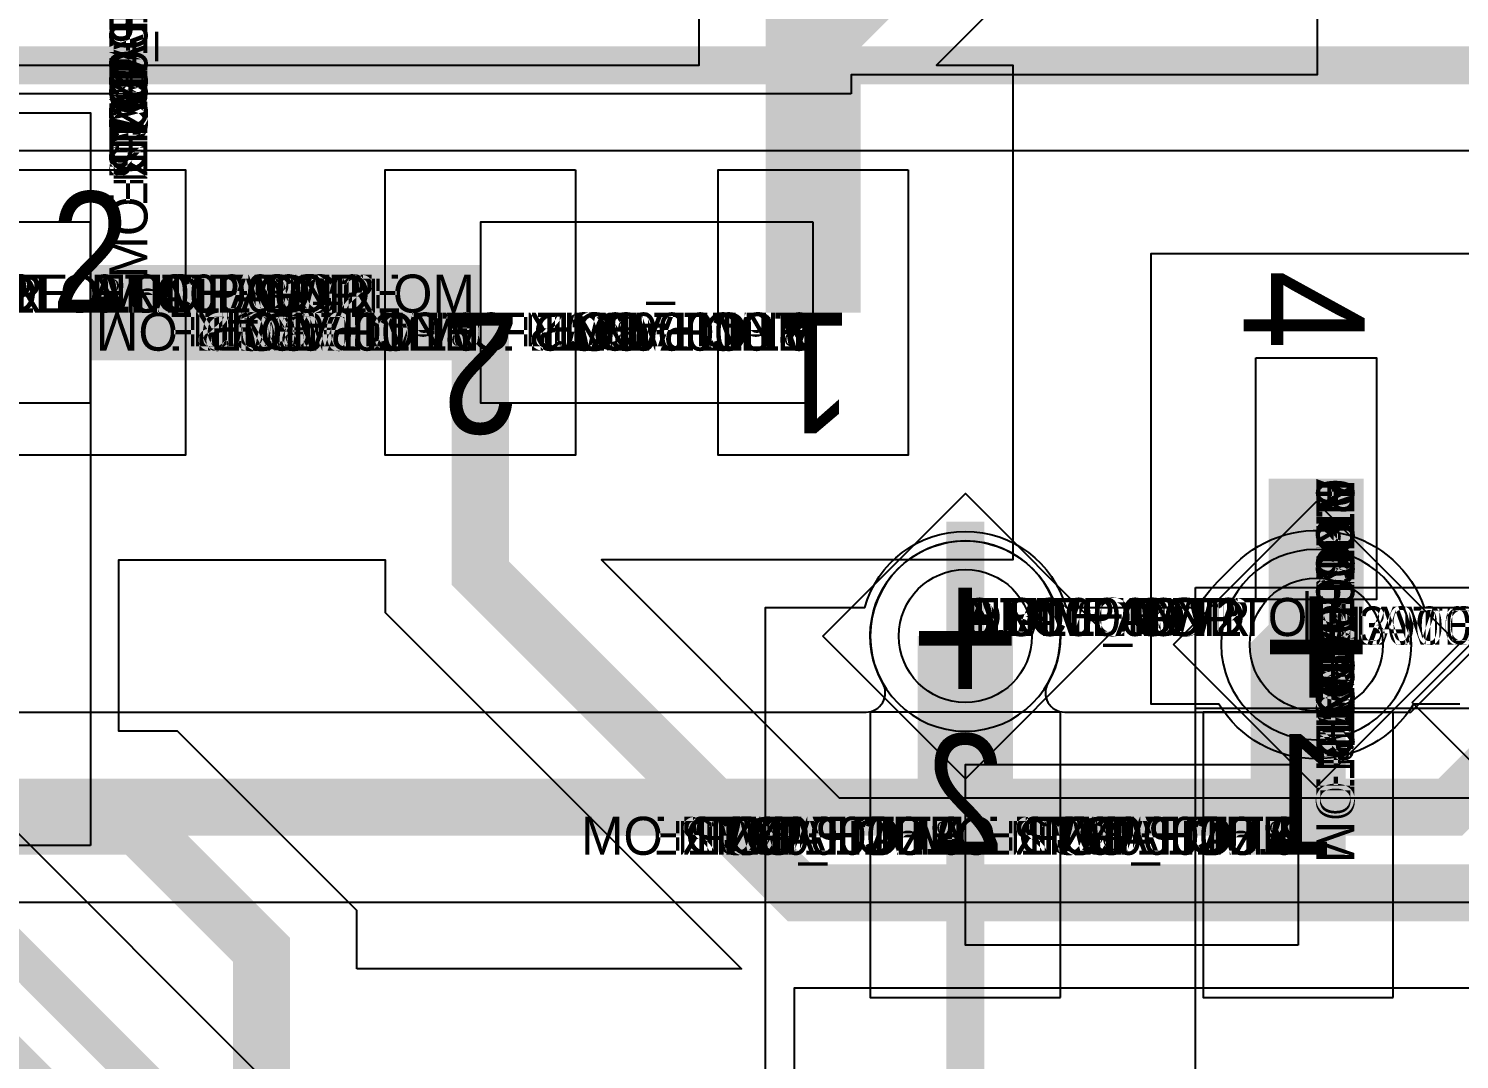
# Model space of a CAD drawing. Extents: x 0 to 323, y 0 to 320.
# Drawn here: x 138.89 to 146.41, y 231.93 to 237.35 of the extents above; entities that cross this region are included whole.
import ezdxf
from ezdxf.enums import TextEntityAlignment as Align

# ---------------------------------------------------------------- set-up
doc = ezdxf.new("R2010")
doc.units = 0
doc.header["$MEASUREMENT"] = 0
doc.layers.get('0').update_dxf_attribs({"linetype": 'CONTINUOUS'})
for name, color, linetype in [('CDN_FIGURES', 7, 'CONTINUOUS'), ('ETCH_BOTTOM', 7, 'CONTINUOUS'), ('ETCH_GND', 3, 'CONTINUOUS'), ('ETCH_INT1', 4, 'CONTINUOUS'), ('ETCH_INT2', 5, 'CONTINUOUS'), ('ETCH_PWR', 6, 'CONTINUOUS'), ('ETCH_TOP', 2, 'CONTINUOUS'), ('MANUFACTURING_NCLEGEND-1-6', 8, 'CONTINUOUS'), ('PACKAGE_GEOMETRY_ASSEMBLY_TOP', 11, 'CONTINUOUS'), ('PACKAGE_GEOMETRY_PIN_NUMBER', 9, 'CONTINUOUS')]:
    doc.layers.add(name, color=color, linetype=linetype)

# ---------------------------------------------------------------- blocks, each defined once
blk = doc.blocks.new('FIGURE_DIAMOND')
at = {"layer": 'CDN_FIGURES'}
blk.add_lwpolyline([(-0.5, 0), (0, 0.5), (0.5, 0), (0, -0.5)], close=True, dxfattribs=at)
blk = doc.blocks.new('PAD_INFO')
for tag in ['SHAPE_TYPE', 'PAD_HEIGHT', 'PAD_LAYER', 'PAD_TYPE', 'PAD_WIDTH']:
    blk.add_attdef(tag, (0, 0), '', height=0.2)
at = {"flags": 2}
blk.add_attdef('CDN_TYPE', (0, 0), '', height=0.2, dxfattribs=at)
blk = doc.blocks.new('DRILL_INFO')
at = {"flags": 2}
blk.add_attdef('CDN_TYPE', (0, 0), '', height=0.2, dxfattribs=at)
for tag in ['FSHAPE', 'FCHAR', 'DRILL_HEIGHT', 'DIAMETER', 'PLATED', 'DRILL_WIDTH']:
    blk.add_attdef(tag, (0, 0), '', height=0.2)
blk = doc.blocks.new('VIA0700X0300')
at = {"layer": 'ETCH_BOTTOM'}
blk.add_circle((0, 0), 0.35, dxfattribs=at)
at = {"layer": 'ETCH_GND'}
blk.add_circle((0, 0), 0.35, dxfattribs=at)
at = {"layer": 'ETCH_INT1'}
blk.add_circle((0, 0), 0.35, dxfattribs=at)
at = {"layer": 'ETCH_INT2'}
blk.add_circle((0, 0), 0.35, dxfattribs=at)
at = {"layer": 'ETCH_PWR'}
blk.add_circle((0, 0), 0.35, dxfattribs=at)
at = {"layer": 'ETCH_TOP'}
blk.add_circle((0, 0), 0.35, dxfattribs=at)
ref = blk.add_blockref('PAD_INFO', (0, 0))
ref.add_attrib('PAD_LAYER', 'ETCH_TOP', (0, 0), dxfattribs={"height": 0.2})
ref.add_attrib('SHAPE_TYPE', 'NULL', (0, 0), dxfattribs={"height": 0.2})
ref.add_attrib('PAD_TYPE', 'ANTIPAD', (0, 0), dxfattribs={"height": 0.2})
ref.add_attrib('PAD_WIDTH', '0.000000', (0, 0), dxfattribs={"height": 0.2})
ref.add_attrib('PAD_HEIGHT', '0.000000', (0, 0), dxfattribs={"height": 0.2})
ref = blk.add_blockref('PAD_INFO', (0, 0))
ref.add_attrib('PAD_LAYER', 'ETCH_GND', (0, 0), dxfattribs={"height": 0.2})
ref.add_attrib('SHAPE_TYPE', 'NULL', (0, 0), dxfattribs={"height": 0.2})
ref.add_attrib('PAD_TYPE', 'ANTIPAD', (0, 0), dxfattribs={"height": 0.2})
ref.add_attrib('PAD_WIDTH', '0.000000', (0, 0), dxfattribs={"height": 0.2})
ref.add_attrib('PAD_HEIGHT', '0.000000', (0, 0), dxfattribs={"height": 0.2})
ref = blk.add_blockref('PAD_INFO', (0, 0))
ref.add_attrib('PAD_LAYER', 'ETCH_INT1', (0, 0), dxfattribs={"height": 0.2})
ref.add_attrib('SHAPE_TYPE', 'NULL', (0, 0), dxfattribs={"height": 0.2})
ref.add_attrib('PAD_TYPE', 'ANTIPAD', (0, 0), dxfattribs={"height": 0.2})
ref.add_attrib('PAD_WIDTH', '0.000000', (0, 0), dxfattribs={"height": 0.2})
ref.add_attrib('PAD_HEIGHT', '0.000000', (0, 0), dxfattribs={"height": 0.2})
ref = blk.add_blockref('PAD_INFO', (0, 0))
ref.add_attrib('PAD_LAYER', 'ETCH_INT2', (0, 0), dxfattribs={"height": 0.2})
ref.add_attrib('SHAPE_TYPE', 'NULL', (0, 0), dxfattribs={"height": 0.2})
ref.add_attrib('PAD_TYPE', 'ANTIPAD', (0, 0), dxfattribs={"height": 0.2})
ref.add_attrib('PAD_WIDTH', '0.000000', (0, 0), dxfattribs={"height": 0.2})
ref.add_attrib('PAD_HEIGHT', '0.000000', (0, 0), dxfattribs={"height": 0.2})
ref = blk.add_blockref('PAD_INFO', (0, 0))
ref.add_attrib('PAD_LAYER', 'ETCH_PWR', (0, 0), dxfattribs={"height": 0.2})
ref.add_attrib('SHAPE_TYPE', 'NULL', (0, 0), dxfattribs={"height": 0.2})
ref.add_attrib('PAD_TYPE', 'ANTIPAD', (0, 0), dxfattribs={"height": 0.2})
ref.add_attrib('PAD_WIDTH', '0.000000', (0, 0), dxfattribs={"height": 0.2})
ref.add_attrib('PAD_HEIGHT', '0.000000', (0, 0), dxfattribs={"height": 0.2})
ref = blk.add_blockref('PAD_INFO', (0, 0))
ref.add_attrib('PAD_LAYER', 'ETCH_BOTTOM', (0, 0), dxfattribs={"height": 0.2})
ref.add_attrib('SHAPE_TYPE', 'NULL', (0, 0), dxfattribs={"height": 0.2})
ref.add_attrib('PAD_TYPE', 'ANTIPAD', (0, 0), dxfattribs={"height": 0.2})
ref.add_attrib('PAD_WIDTH', '0.000000', (0, 0), dxfattribs={"height": 0.2})
ref.add_attrib('PAD_HEIGHT', '0.000000', (0, 0), dxfattribs={"height": 0.2})
ref = blk.add_blockref('PAD_INFO', (0, 0))
ref.add_attrib('PAD_LAYER', 'ETCH_TOP', (0, 0), dxfattribs={"height": 0.2})
ref.add_attrib('SHAPE_TYPE', 'NULL', (0, 0), dxfattribs={"height": 0.2})
ref.add_attrib('PAD_TYPE', 'THERMAL', (0, 0), dxfattribs={"height": 0.2})
ref.add_attrib('PAD_WIDTH', '0.000000', (0, 0), dxfattribs={"height": 0.2})
ref.add_attrib('PAD_HEIGHT', '0.000000', (0, 0), dxfattribs={"height": 0.2})
ref = blk.add_blockref('PAD_INFO', (0, 0))
ref.add_attrib('PAD_LAYER', 'ETCH_GND', (0, 0), dxfattribs={"height": 0.2})
ref.add_attrib('SHAPE_TYPE', 'NULL', (0, 0), dxfattribs={"height": 0.2})
ref.add_attrib('PAD_TYPE', 'THERMAL', (0, 0), dxfattribs={"height": 0.2})
ref.add_attrib('PAD_WIDTH', '0.000000', (0, 0), dxfattribs={"height": 0.2})
ref.add_attrib('PAD_HEIGHT', '0.000000', (0, 0), dxfattribs={"height": 0.2})
ref = blk.add_blockref('PAD_INFO', (0, 0))
ref.add_attrib('PAD_LAYER', 'ETCH_INT1', (0, 0), dxfattribs={"height": 0.2})
ref.add_attrib('SHAPE_TYPE', 'NULL', (0, 0), dxfattribs={"height": 0.2})
ref.add_attrib('PAD_TYPE', 'THERMAL', (0, 0), dxfattribs={"height": 0.2})
ref.add_attrib('PAD_WIDTH', '0.000000', (0, 0), dxfattribs={"height": 0.2})
ref.add_attrib('PAD_HEIGHT', '0.000000', (0, 0), dxfattribs={"height": 0.2})
ref = blk.add_blockref('PAD_INFO', (0, 0))
ref.add_attrib('PAD_LAYER', 'ETCH_INT2', (0, 0), dxfattribs={"height": 0.2})
ref.add_attrib('SHAPE_TYPE', 'NULL', (0, 0), dxfattribs={"height": 0.2})
ref.add_attrib('PAD_TYPE', 'THERMAL', (0, 0), dxfattribs={"height": 0.2})
ref.add_attrib('PAD_WIDTH', '0.000000', (0, 0), dxfattribs={"height": 0.2})
ref.add_attrib('PAD_HEIGHT', '0.000000', (0, 0), dxfattribs={"height": 0.2})
ref = blk.add_blockref('PAD_INFO', (0, 0))
ref.add_attrib('PAD_LAYER', 'ETCH_PWR', (0, 0), dxfattribs={"height": 0.2})
ref.add_attrib('SHAPE_TYPE', 'NULL', (0, 0), dxfattribs={"height": 0.2})
ref.add_attrib('PAD_TYPE', 'THERMAL', (0, 0), dxfattribs={"height": 0.2})
ref.add_attrib('PAD_WIDTH', '0.000000', (0, 0), dxfattribs={"height": 0.2})
ref.add_attrib('PAD_HEIGHT', '0.000000', (0, 0), dxfattribs={"height": 0.2})
ref = blk.add_blockref('PAD_INFO', (0, 0))
ref.add_attrib('PAD_LAYER', 'ETCH_BOTTOM', (0, 0), dxfattribs={"height": 0.2})
ref.add_attrib('SHAPE_TYPE', 'NULL', (0, 0), dxfattribs={"height": 0.2})
ref.add_attrib('PAD_TYPE', 'THERMAL', (0, 0), dxfattribs={"height": 0.2})
ref.add_attrib('PAD_WIDTH', '0.000000', (0, 0), dxfattribs={"height": 0.2})
ref.add_attrib('PAD_HEIGHT', '0.000000', (0, 0), dxfattribs={"height": 0.2})
ref = blk.add_blockref('PAD_INFO', (0, 0))
ref.add_attrib('PAD_LAYER', 'ETCH_TOP', (0, 0), dxfattribs={"height": 0.2})
ref.add_attrib('SHAPE_TYPE', 'CIRCLE', (0, 0), dxfattribs={"height": 0.2})
ref.add_attrib('PAD_TYPE', 'REGULAR', (0, 0), dxfattribs={"height": 0.2})
ref.add_attrib('PAD_WIDTH', '0.700000', (0, 0), dxfattribs={"height": 0.2})
ref.add_attrib('PAD_HEIGHT', '0.700000', (0, 0), dxfattribs={"height": 0.2})
ref = blk.add_blockref('PAD_INFO', (0, 0))
ref.add_attrib('PAD_LAYER', 'ETCH_GND', (0, 0), dxfattribs={"height": 0.2})
ref.add_attrib('SHAPE_TYPE', 'CIRCLE', (0, 0), dxfattribs={"height": 0.2})
ref.add_attrib('PAD_TYPE', 'REGULAR', (0, 0), dxfattribs={"height": 0.2})
ref.add_attrib('PAD_WIDTH', '0.700000', (0, 0), dxfattribs={"height": 0.2})
ref.add_attrib('PAD_HEIGHT', '0.700000', (0, 0), dxfattribs={"height": 0.2})
ref = blk.add_blockref('PAD_INFO', (0, 0))
ref.add_attrib('PAD_LAYER', 'ETCH_INT1', (0, 0), dxfattribs={"height": 0.2})
ref.add_attrib('SHAPE_TYPE', 'CIRCLE', (0, 0), dxfattribs={"height": 0.2})
ref.add_attrib('PAD_TYPE', 'REGULAR', (0, 0), dxfattribs={"height": 0.2})
ref.add_attrib('PAD_WIDTH', '0.700000', (0, 0), dxfattribs={"height": 0.2})
ref.add_attrib('PAD_HEIGHT', '0.700000', (0, 0), dxfattribs={"height": 0.2})
ref = blk.add_blockref('PAD_INFO', (0, 0))
ref.add_attrib('PAD_LAYER', 'ETCH_INT2', (0, 0), dxfattribs={"height": 0.2})
ref.add_attrib('SHAPE_TYPE', 'CIRCLE', (0, 0), dxfattribs={"height": 0.2})
ref.add_attrib('PAD_TYPE', 'REGULAR', (0, 0), dxfattribs={"height": 0.2})
ref.add_attrib('PAD_WIDTH', '0.700000', (0, 0), dxfattribs={"height": 0.2})
ref.add_attrib('PAD_HEIGHT', '0.700000', (0, 0), dxfattribs={"height": 0.2})
ref = blk.add_blockref('PAD_INFO', (0, 0))
ref.add_attrib('PAD_LAYER', 'ETCH_PWR', (0, 0), dxfattribs={"height": 0.2})
ref.add_attrib('SHAPE_TYPE', 'CIRCLE', (0, 0), dxfattribs={"height": 0.2})
ref.add_attrib('PAD_TYPE', 'REGULAR', (0, 0), dxfattribs={"height": 0.2})
ref.add_attrib('PAD_WIDTH', '0.700000', (0, 0), dxfattribs={"height": 0.2})
ref.add_attrib('PAD_HEIGHT', '0.700000', (0, 0), dxfattribs={"height": 0.2})
ref = blk.add_blockref('PAD_INFO', (0, 0))
ref.add_attrib('PAD_LAYER', 'ETCH_BOTTOM', (0, 0), dxfattribs={"height": 0.2})
ref.add_attrib('SHAPE_TYPE', 'CIRCLE', (0, 0), dxfattribs={"height": 0.2})
ref.add_attrib('PAD_TYPE', 'REGULAR', (0, 0), dxfattribs={"height": 0.2})
ref.add_attrib('PAD_WIDTH', '0.700000', (0, 0), dxfattribs={"height": 0.2})
ref.add_attrib('PAD_HEIGHT', '0.700000', (0, 0), dxfattribs={"height": 0.2})
ref = blk.add_blockref('DRILL_INFO', (0, 0))
ref.add_attrib('DIAMETER', '0.300000', (0, 0), dxfattribs={"height": 0.2})
ref.add_attrib('PLATED', 'PLATED', (0, 0), dxfattribs={"height": 0.2})
ref.add_attrib('FSHAPE', 'DIAMOND', (0, 0), dxfattribs={"height": 0.2})
ref.add_attrib('FCHAR', '+', (0, 0), dxfattribs={"height": 0.2})
ref.add_attrib('DRILL_WIDTH', '1.500000', (0, 0), dxfattribs={"height": 0.2})
ref.add_attrib('DRILL_HEIGHT', '1.500000', (0, 0), dxfattribs={"height": 0.2})
for tag in ['CDN_TYPE', 'PIN']:
    blk.add_attdef(tag, (0, 0), '', height=0.2)
at = {"flags": 2}
for tag in ['PSTKNAME', 'BBV']:
    blk.add_attdef(tag, (0, 0), '', height=0.2, dxfattribs=at)
blk = doc.blocks.new('SMD50_25')
at = {"layer": 'ETCH_TOP'}
blk.add_lwpolyline([(-0.635, -0.3175), (-0.635, 0.3175), (0.635, 0.3175), (0.635, -0.3175)], close=True, dxfattribs=at)
ref = blk.add_blockref('PAD_INFO', (0, 0))
ref.add_attrib('PAD_LAYER', 'ETCH_TOP', (0, 0), dxfattribs={"height": 0.2})
ref.add_attrib('SHAPE_TYPE', 'NULL', (0, 0), dxfattribs={"height": 0.2})
ref.add_attrib('PAD_TYPE', 'ANTIPAD', (0, 0), dxfattribs={"height": 0.2})
ref.add_attrib('PAD_WIDTH', '0.000000', (0, 0), dxfattribs={"height": 0.2})
ref.add_attrib('PAD_HEIGHT', '0.000000', (0, 0), dxfattribs={"height": 0.2})
ref = blk.add_blockref('PAD_INFO', (0, 0))
ref.add_attrib('PAD_LAYER', 'ETCH_GND', (0, 0), dxfattribs={"height": 0.2})
ref.add_attrib('SHAPE_TYPE', 'NULL', (0, 0), dxfattribs={"height": 0.2})
ref.add_attrib('PAD_TYPE', 'ANTIPAD', (0, 0), dxfattribs={"height": 0.2})
ref.add_attrib('PAD_WIDTH', '0.000000', (0, 0), dxfattribs={"height": 0.2})
ref.add_attrib('PAD_HEIGHT', '0.000000', (0, 0), dxfattribs={"height": 0.2})
ref = blk.add_blockref('PAD_INFO', (0, 0))
ref.add_attrib('PAD_LAYER', 'ETCH_INT1', (0, 0), dxfattribs={"height": 0.2})
ref.add_attrib('SHAPE_TYPE', 'NULL', (0, 0), dxfattribs={"height": 0.2})
ref.add_attrib('PAD_TYPE', 'ANTIPAD', (0, 0), dxfattribs={"height": 0.2})
ref.add_attrib('PAD_WIDTH', '0.000000', (0, 0), dxfattribs={"height": 0.2})
ref.add_attrib('PAD_HEIGHT', '0.000000', (0, 0), dxfattribs={"height": 0.2})
ref = blk.add_blockref('PAD_INFO', (0, 0))
ref.add_attrib('PAD_LAYER', 'ETCH_INT2', (0, 0), dxfattribs={"height": 0.2})
ref.add_attrib('SHAPE_TYPE', 'NULL', (0, 0), dxfattribs={"height": 0.2})
ref.add_attrib('PAD_TYPE', 'ANTIPAD', (0, 0), dxfattribs={"height": 0.2})
ref.add_attrib('PAD_WIDTH', '0.000000', (0, 0), dxfattribs={"height": 0.2})
ref.add_attrib('PAD_HEIGHT', '0.000000', (0, 0), dxfattribs={"height": 0.2})
ref = blk.add_blockref('PAD_INFO', (0, 0))
ref.add_attrib('PAD_LAYER', 'ETCH_PWR', (0, 0), dxfattribs={"height": 0.2})
ref.add_attrib('SHAPE_TYPE', 'NULL', (0, 0), dxfattribs={"height": 0.2})
ref.add_attrib('PAD_TYPE', 'ANTIPAD', (0, 0), dxfattribs={"height": 0.2})
ref.add_attrib('PAD_WIDTH', '0.000000', (0, 0), dxfattribs={"height": 0.2})
ref.add_attrib('PAD_HEIGHT', '0.000000', (0, 0), dxfattribs={"height": 0.2})
ref = blk.add_blockref('PAD_INFO', (0, 0))
ref.add_attrib('PAD_LAYER', 'ETCH_BOTTOM', (0, 0), dxfattribs={"height": 0.2})
ref.add_attrib('SHAPE_TYPE', 'NULL', (0, 0), dxfattribs={"height": 0.2})
ref.add_attrib('PAD_TYPE', 'ANTIPAD', (0, 0), dxfattribs={"height": 0.2})
ref.add_attrib('PAD_WIDTH', '0.000000', (0, 0), dxfattribs={"height": 0.2})
ref.add_attrib('PAD_HEIGHT', '0.000000', (0, 0), dxfattribs={"height": 0.2})
ref = blk.add_blockref('PAD_INFO', (0, 0))
ref.add_attrib('PAD_LAYER', 'ETCH_TOP', (0, 0), dxfattribs={"height": 0.2})
ref.add_attrib('SHAPE_TYPE', 'NULL', (0, 0), dxfattribs={"height": 0.2})
ref.add_attrib('PAD_TYPE', 'THERMAL', (0, 0), dxfattribs={"height": 0.2})
ref.add_attrib('PAD_WIDTH', '0.000000', (0, 0), dxfattribs={"height": 0.2})
ref.add_attrib('PAD_HEIGHT', '0.000000', (0, 0), dxfattribs={"height": 0.2})
ref = blk.add_blockref('PAD_INFO', (0, 0))
ref.add_attrib('PAD_LAYER', 'ETCH_GND', (0, 0), dxfattribs={"height": 0.2})
ref.add_attrib('SHAPE_TYPE', 'NULL', (0, 0), dxfattribs={"height": 0.2})
ref.add_attrib('PAD_TYPE', 'THERMAL', (0, 0), dxfattribs={"height": 0.2})
ref.add_attrib('PAD_WIDTH', '0.000000', (0, 0), dxfattribs={"height": 0.2})
ref.add_attrib('PAD_HEIGHT', '0.000000', (0, 0), dxfattribs={"height": 0.2})
ref = blk.add_blockref('PAD_INFO', (0, 0))
ref.add_attrib('PAD_LAYER', 'ETCH_INT1', (0, 0), dxfattribs={"height": 0.2})
ref.add_attrib('SHAPE_TYPE', 'NULL', (0, 0), dxfattribs={"height": 0.2})
ref.add_attrib('PAD_TYPE', 'THERMAL', (0, 0), dxfattribs={"height": 0.2})
ref.add_attrib('PAD_WIDTH', '0.000000', (0, 0), dxfattribs={"height": 0.2})
ref.add_attrib('PAD_HEIGHT', '0.000000', (0, 0), dxfattribs={"height": 0.2})
ref = blk.add_blockref('PAD_INFO', (0, 0))
ref.add_attrib('PAD_LAYER', 'ETCH_INT2', (0, 0), dxfattribs={"height": 0.2})
ref.add_attrib('SHAPE_TYPE', 'NULL', (0, 0), dxfattribs={"height": 0.2})
ref.add_attrib('PAD_TYPE', 'THERMAL', (0, 0), dxfattribs={"height": 0.2})
ref.add_attrib('PAD_WIDTH', '0.000000', (0, 0), dxfattribs={"height": 0.2})
ref.add_attrib('PAD_HEIGHT', '0.000000', (0, 0), dxfattribs={"height": 0.2})
ref = blk.add_blockref('PAD_INFO', (0, 0))
ref.add_attrib('PAD_LAYER', 'ETCH_PWR', (0, 0), dxfattribs={"height": 0.2})
ref.add_attrib('SHAPE_TYPE', 'NULL', (0, 0), dxfattribs={"height": 0.2})
ref.add_attrib('PAD_TYPE', 'THERMAL', (0, 0), dxfattribs={"height": 0.2})
ref.add_attrib('PAD_WIDTH', '0.000000', (0, 0), dxfattribs={"height": 0.2})
ref.add_attrib('PAD_HEIGHT', '0.000000', (0, 0), dxfattribs={"height": 0.2})
ref = blk.add_blockref('PAD_INFO', (0, 0))
ref.add_attrib('PAD_LAYER', 'ETCH_BOTTOM', (0, 0), dxfattribs={"height": 0.2})
ref.add_attrib('SHAPE_TYPE', 'NULL', (0, 0), dxfattribs={"height": 0.2})
ref.add_attrib('PAD_TYPE', 'THERMAL', (0, 0), dxfattribs={"height": 0.2})
ref.add_attrib('PAD_WIDTH', '0.000000', (0, 0), dxfattribs={"height": 0.2})
ref.add_attrib('PAD_HEIGHT', '0.000000', (0, 0), dxfattribs={"height": 0.2})
ref = blk.add_blockref('PAD_INFO', (0, 0))
ref.add_attrib('PAD_LAYER', 'ETCH_TOP', (0, 0), dxfattribs={"height": 0.2})
ref.add_attrib('SHAPE_TYPE', 'RECTANGLE', (0, 0), dxfattribs={"height": 0.2})
ref.add_attrib('PAD_TYPE', 'REGULAR', (0, 0), dxfattribs={"height": 0.2})
ref.add_attrib('PAD_WIDTH', '1.270000', (0, 0), dxfattribs={"height": 0.2})
ref.add_attrib('PAD_HEIGHT', '0.635000', (0, 0), dxfattribs={"height": 0.2})
ref = blk.add_blockref('PAD_INFO', (0, 0))
ref.add_attrib('PAD_LAYER', 'ETCH_GND', (0, 0), dxfattribs={"height": 0.2})
ref.add_attrib('SHAPE_TYPE', 'NULL', (0, 0), dxfattribs={"height": 0.2})
ref.add_attrib('PAD_TYPE', 'REGULAR', (0, 0), dxfattribs={"height": 0.2})
ref.add_attrib('PAD_WIDTH', '0.000000', (0, 0), dxfattribs={"height": 0.2})
ref.add_attrib('PAD_HEIGHT', '0.000000', (0, 0), dxfattribs={"height": 0.2})
ref = blk.add_blockref('PAD_INFO', (0, 0))
ref.add_attrib('PAD_LAYER', 'ETCH_INT1', (0, 0), dxfattribs={"height": 0.2})
ref.add_attrib('SHAPE_TYPE', 'NULL', (0, 0), dxfattribs={"height": 0.2})
ref.add_attrib('PAD_TYPE', 'REGULAR', (0, 0), dxfattribs={"height": 0.2})
ref.add_attrib('PAD_WIDTH', '0.000000', (0, 0), dxfattribs={"height": 0.2})
ref.add_attrib('PAD_HEIGHT', '0.000000', (0, 0), dxfattribs={"height": 0.2})
ref = blk.add_blockref('PAD_INFO', (0, 0))
ref.add_attrib('PAD_LAYER', 'ETCH_INT2', (0, 0), dxfattribs={"height": 0.2})
ref.add_attrib('SHAPE_TYPE', 'NULL', (0, 0), dxfattribs={"height": 0.2})
ref.add_attrib('PAD_TYPE', 'REGULAR', (0, 0), dxfattribs={"height": 0.2})
ref.add_attrib('PAD_WIDTH', '0.000000', (0, 0), dxfattribs={"height": 0.2})
ref.add_attrib('PAD_HEIGHT', '0.000000', (0, 0), dxfattribs={"height": 0.2})
ref = blk.add_blockref('PAD_INFO', (0, 0))
ref.add_attrib('PAD_LAYER', 'ETCH_PWR', (0, 0), dxfattribs={"height": 0.2})
ref.add_attrib('SHAPE_TYPE', 'NULL', (0, 0), dxfattribs={"height": 0.2})
ref.add_attrib('PAD_TYPE', 'REGULAR', (0, 0), dxfattribs={"height": 0.2})
ref.add_attrib('PAD_WIDTH', '0.000000', (0, 0), dxfattribs={"height": 0.2})
ref.add_attrib('PAD_HEIGHT', '0.000000', (0, 0), dxfattribs={"height": 0.2})
ref = blk.add_blockref('PAD_INFO', (0, 0))
ref.add_attrib('PAD_LAYER', 'ETCH_BOTTOM', (0, 0), dxfattribs={"height": 0.2})
ref.add_attrib('SHAPE_TYPE', 'NULL', (0, 0), dxfattribs={"height": 0.2})
ref.add_attrib('PAD_TYPE', 'REGULAR', (0, 0), dxfattribs={"height": 0.2})
ref.add_attrib('PAD_WIDTH', '0.000000', (0, 0), dxfattribs={"height": 0.2})
ref.add_attrib('PAD_HEIGHT', '0.000000', (0, 0), dxfattribs={"height": 0.2})
ref = blk.add_blockref('DRILL_INFO', (0, 0))
ref.add_attrib('DIAMETER', '0.000000', (0, 0), dxfattribs={"height": 0.2})
ref.add_attrib('PLATED', 'NON_PLATED', (0, 0), dxfattribs={"height": 0.2})
ref.add_attrib('FSHAPE', 'NULL', (0, 0), dxfattribs={"height": 0.2})
ref.add_attrib('DRILL_WIDTH', '0.000000', (0, 0), dxfattribs={"height": 0.2})
ref.add_attrib('DRILL_HEIGHT', '0.000000', (0, 0), dxfattribs={"height": 0.2})
for tag in ['CDN_TYPE', 'PIN']:
    blk.add_attdef(tag, (0, 0), '', height=0.2)
at = {"flags": 2}
for tag in ['PSTKNAME', 'BBV']:
    blk.add_attdef(tag, (0, 0), '', height=0.2, dxfattribs=at)
blk = doc.blocks.new('SOIC8')
at = {"layer": 'PACKAGE_GEOMETRY_ASSEMBLY_TOP'}
blk.add_lwpolyline([(-1.905, -2.54), (-1.905, 2.54), (1.905, 2.54), (1.905, -2.54)], close=True, dxfattribs=at)
blk.add_lwpolyline([(-1.27, 2.54), (-1.27, -2.54)], dxfattribs=at)
at = {"layer": 'ETCH_TOP'}
ref = blk.add_blockref('SMD50_25', (-2.4765, -1.905), dxfattribs=at)
ref.add_attrib('CDN_TYPE', 'PIN', (0, 0), dxfattribs={"height": 0.2})
ref.add_attrib('PIN', '4', (0, 0), dxfattribs={"height": 0.2})
ref = blk.add_blockref('SMD50_25', (2.4765, -1.905), dxfattribs=at)
ref.add_attrib('CDN_TYPE', 'PIN', (0, 0), dxfattribs={"height": 0.2})
ref.add_attrib('PIN', '5', (0, 0), dxfattribs={"height": 0.2})
at = {"flags": 2}
for tag in ['SYMBOL_TYPE', 'CDN_TYPE', 'REFDES']:
    blk.add_attdef(tag, (0, 0), '', height=0.2, dxfattribs=at)
blk = doc.blocks.new('RC1000X1500TS')
at = {"layer": 'ETCH_TOP'}
blk.add_lwpolyline([(-0.5, -0.75), (-0.5, 0.75), (0.5, 0.75), (0.5, -0.75)], close=True, dxfattribs=at)
ref = blk.add_blockref('PAD_INFO', (0, 0))
ref.add_attrib('PAD_LAYER', 'ETCH_TOP', (0, 0), dxfattribs={"height": 0.2})
ref.add_attrib('SHAPE_TYPE', 'NULL', (0, 0), dxfattribs={"height": 0.2})
ref.add_attrib('PAD_TYPE', 'ANTIPAD', (0, 0), dxfattribs={"height": 0.2})
ref.add_attrib('PAD_WIDTH', '0.000000', (0, 0), dxfattribs={"height": 0.2})
ref.add_attrib('PAD_HEIGHT', '0.000000', (0, 0), dxfattribs={"height": 0.2})
ref = blk.add_blockref('PAD_INFO', (0, 0))
ref.add_attrib('PAD_LAYER', 'ETCH_GND', (0, 0), dxfattribs={"height": 0.2})
ref.add_attrib('SHAPE_TYPE', 'NULL', (0, 0), dxfattribs={"height": 0.2})
ref.add_attrib('PAD_TYPE', 'ANTIPAD', (0, 0), dxfattribs={"height": 0.2})
ref.add_attrib('PAD_WIDTH', '0.000000', (0, 0), dxfattribs={"height": 0.2})
ref.add_attrib('PAD_HEIGHT', '0.000000', (0, 0), dxfattribs={"height": 0.2})
ref = blk.add_blockref('PAD_INFO', (0, 0))
ref.add_attrib('PAD_LAYER', 'ETCH_INT1', (0, 0), dxfattribs={"height": 0.2})
ref.add_attrib('SHAPE_TYPE', 'NULL', (0, 0), dxfattribs={"height": 0.2})
ref.add_attrib('PAD_TYPE', 'ANTIPAD', (0, 0), dxfattribs={"height": 0.2})
ref.add_attrib('PAD_WIDTH', '0.000000', (0, 0), dxfattribs={"height": 0.2})
ref.add_attrib('PAD_HEIGHT', '0.000000', (0, 0), dxfattribs={"height": 0.2})
ref = blk.add_blockref('PAD_INFO', (0, 0))
ref.add_attrib('PAD_LAYER', 'ETCH_INT2', (0, 0), dxfattribs={"height": 0.2})
ref.add_attrib('SHAPE_TYPE', 'NULL', (0, 0), dxfattribs={"height": 0.2})
ref.add_attrib('PAD_TYPE', 'ANTIPAD', (0, 0), dxfattribs={"height": 0.2})
ref.add_attrib('PAD_WIDTH', '0.000000', (0, 0), dxfattribs={"height": 0.2})
ref.add_attrib('PAD_HEIGHT', '0.000000', (0, 0), dxfattribs={"height": 0.2})
ref = blk.add_blockref('PAD_INFO', (0, 0))
ref.add_attrib('PAD_LAYER', 'ETCH_PWR', (0, 0), dxfattribs={"height": 0.2})
ref.add_attrib('SHAPE_TYPE', 'NULL', (0, 0), dxfattribs={"height": 0.2})
ref.add_attrib('PAD_TYPE', 'ANTIPAD', (0, 0), dxfattribs={"height": 0.2})
ref.add_attrib('PAD_WIDTH', '0.000000', (0, 0), dxfattribs={"height": 0.2})
ref.add_attrib('PAD_HEIGHT', '0.000000', (0, 0), dxfattribs={"height": 0.2})
ref = blk.add_blockref('PAD_INFO', (0, 0))
ref.add_attrib('PAD_LAYER', 'ETCH_BOTTOM', (0, 0), dxfattribs={"height": 0.2})
ref.add_attrib('SHAPE_TYPE', 'NULL', (0, 0), dxfattribs={"height": 0.2})
ref.add_attrib('PAD_TYPE', 'ANTIPAD', (0, 0), dxfattribs={"height": 0.2})
ref.add_attrib('PAD_WIDTH', '0.000000', (0, 0), dxfattribs={"height": 0.2})
ref.add_attrib('PAD_HEIGHT', '0.000000', (0, 0), dxfattribs={"height": 0.2})
ref = blk.add_blockref('PAD_INFO', (0, 0))
ref.add_attrib('PAD_LAYER', 'ETCH_TOP', (0, 0), dxfattribs={"height": 0.2})
ref.add_attrib('SHAPE_TYPE', 'NULL', (0, 0), dxfattribs={"height": 0.2})
ref.add_attrib('PAD_TYPE', 'THERMAL', (0, 0), dxfattribs={"height": 0.2})
ref.add_attrib('PAD_WIDTH', '0.000000', (0, 0), dxfattribs={"height": 0.2})
ref.add_attrib('PAD_HEIGHT', '0.000000', (0, 0), dxfattribs={"height": 0.2})
ref = blk.add_blockref('PAD_INFO', (0, 0))
ref.add_attrib('PAD_LAYER', 'ETCH_GND', (0, 0), dxfattribs={"height": 0.2})
ref.add_attrib('SHAPE_TYPE', 'NULL', (0, 0), dxfattribs={"height": 0.2})
ref.add_attrib('PAD_TYPE', 'THERMAL', (0, 0), dxfattribs={"height": 0.2})
ref.add_attrib('PAD_WIDTH', '0.000000', (0, 0), dxfattribs={"height": 0.2})
ref.add_attrib('PAD_HEIGHT', '0.000000', (0, 0), dxfattribs={"height": 0.2})
ref = blk.add_blockref('PAD_INFO', (0, 0))
ref.add_attrib('PAD_LAYER', 'ETCH_INT1', (0, 0), dxfattribs={"height": 0.2})
ref.add_attrib('SHAPE_TYPE', 'NULL', (0, 0), dxfattribs={"height": 0.2})
ref.add_attrib('PAD_TYPE', 'THERMAL', (0, 0), dxfattribs={"height": 0.2})
ref.add_attrib('PAD_WIDTH', '0.000000', (0, 0), dxfattribs={"height": 0.2})
ref.add_attrib('PAD_HEIGHT', '0.000000', (0, 0), dxfattribs={"height": 0.2})
ref = blk.add_blockref('PAD_INFO', (0, 0))
ref.add_attrib('PAD_LAYER', 'ETCH_INT2', (0, 0), dxfattribs={"height": 0.2})
ref.add_attrib('SHAPE_TYPE', 'NULL', (0, 0), dxfattribs={"height": 0.2})
ref.add_attrib('PAD_TYPE', 'THERMAL', (0, 0), dxfattribs={"height": 0.2})
ref.add_attrib('PAD_WIDTH', '0.000000', (0, 0), dxfattribs={"height": 0.2})
ref.add_attrib('PAD_HEIGHT', '0.000000', (0, 0), dxfattribs={"height": 0.2})
ref = blk.add_blockref('PAD_INFO', (0, 0))
ref.add_attrib('PAD_LAYER', 'ETCH_PWR', (0, 0), dxfattribs={"height": 0.2})
ref.add_attrib('SHAPE_TYPE', 'NULL', (0, 0), dxfattribs={"height": 0.2})
ref.add_attrib('PAD_TYPE', 'THERMAL', (0, 0), dxfattribs={"height": 0.2})
ref.add_attrib('PAD_WIDTH', '0.000000', (0, 0), dxfattribs={"height": 0.2})
ref.add_attrib('PAD_HEIGHT', '0.000000', (0, 0), dxfattribs={"height": 0.2})
ref = blk.add_blockref('PAD_INFO', (0, 0))
ref.add_attrib('PAD_LAYER', 'ETCH_BOTTOM', (0, 0), dxfattribs={"height": 0.2})
ref.add_attrib('SHAPE_TYPE', 'NULL', (0, 0), dxfattribs={"height": 0.2})
ref.add_attrib('PAD_TYPE', 'THERMAL', (0, 0), dxfattribs={"height": 0.2})
ref.add_attrib('PAD_WIDTH', '0.000000', (0, 0), dxfattribs={"height": 0.2})
ref.add_attrib('PAD_HEIGHT', '0.000000', (0, 0), dxfattribs={"height": 0.2})
ref = blk.add_blockref('PAD_INFO', (0, 0))
ref.add_attrib('PAD_LAYER', 'ETCH_GND', (0, 0), dxfattribs={"height": 0.2})
ref.add_attrib('SHAPE_TYPE', 'NULL', (0, 0), dxfattribs={"height": 0.2})
ref.add_attrib('PAD_TYPE', 'REGULAR', (0, 0), dxfattribs={"height": 0.2})
ref.add_attrib('PAD_WIDTH', '0.000000', (0, 0), dxfattribs={"height": 0.2})
ref.add_attrib('PAD_HEIGHT', '0.000000', (0, 0), dxfattribs={"height": 0.2})
ref = blk.add_blockref('PAD_INFO', (0, 0))
ref.add_attrib('PAD_LAYER', 'ETCH_INT1', (0, 0), dxfattribs={"height": 0.2})
ref.add_attrib('SHAPE_TYPE', 'NULL', (0, 0), dxfattribs={"height": 0.2})
ref.add_attrib('PAD_TYPE', 'REGULAR', (0, 0), dxfattribs={"height": 0.2})
ref.add_attrib('PAD_WIDTH', '0.000000', (0, 0), dxfattribs={"height": 0.2})
ref.add_attrib('PAD_HEIGHT', '0.000000', (0, 0), dxfattribs={"height": 0.2})
ref = blk.add_blockref('PAD_INFO', (0, 0))
ref.add_attrib('PAD_LAYER', 'ETCH_INT2', (0, 0), dxfattribs={"height": 0.2})
ref.add_attrib('SHAPE_TYPE', 'NULL', (0, 0), dxfattribs={"height": 0.2})
ref.add_attrib('PAD_TYPE', 'REGULAR', (0, 0), dxfattribs={"height": 0.2})
ref.add_attrib('PAD_WIDTH', '0.000000', (0, 0), dxfattribs={"height": 0.2})
ref.add_attrib('PAD_HEIGHT', '0.000000', (0, 0), dxfattribs={"height": 0.2})
ref = blk.add_blockref('PAD_INFO', (0, 0))
ref.add_attrib('PAD_LAYER', 'ETCH_PWR', (0, 0), dxfattribs={"height": 0.2})
ref.add_attrib('SHAPE_TYPE', 'NULL', (0, 0), dxfattribs={"height": 0.2})
ref.add_attrib('PAD_TYPE', 'REGULAR', (0, 0), dxfattribs={"height": 0.2})
ref.add_attrib('PAD_WIDTH', '0.000000', (0, 0), dxfattribs={"height": 0.2})
ref.add_attrib('PAD_HEIGHT', '0.000000', (0, 0), dxfattribs={"height": 0.2})
ref = blk.add_blockref('PAD_INFO', (0, 0))
ref.add_attrib('PAD_LAYER', 'ETCH_BOTTOM', (0, 0), dxfattribs={"height": 0.2})
ref.add_attrib('SHAPE_TYPE', 'NULL', (0, 0), dxfattribs={"height": 0.2})
ref.add_attrib('PAD_TYPE', 'REGULAR', (0, 0), dxfattribs={"height": 0.2})
ref.add_attrib('PAD_WIDTH', '0.000000', (0, 0), dxfattribs={"height": 0.2})
ref.add_attrib('PAD_HEIGHT', '0.000000', (0, 0), dxfattribs={"height": 0.2})
ref = blk.add_blockref('DRILL_INFO', (0, 0))
ref.add_attrib('DIAMETER', '0.000000', (0, 0), dxfattribs={"height": 0.2})
ref.add_attrib('PLATED', 'PLATED', (0, 0), dxfattribs={"height": 0.2})
ref.add_attrib('FSHAPE', 'NULL', (0, 0), dxfattribs={"height": 0.2})
ref.add_attrib('DRILL_WIDTH', '0.000000', (0, 0), dxfattribs={"height": 0.2})
ref.add_attrib('DRILL_HEIGHT', '0.000000', (0, 0), dxfattribs={"height": 0.2})
ref = blk.add_blockref('PAD_INFO', (0, 0))
ref.add_attrib('PAD_LAYER', 'ETCH_TOP', (0, 0), dxfattribs={"height": 0.2})
ref.add_attrib('SHAPE_TYPE', 'RECTANGLE', (0, 0), dxfattribs={"height": 0.2})
ref.add_attrib('PAD_TYPE', 'REGULAR', (0, 0), dxfattribs={"height": 0.2})
ref.add_attrib('PAD_WIDTH', '1.000000', (0, 0), dxfattribs={"height": 0.2})
ref.add_attrib('PAD_HEIGHT', '1.500000', (0, 0), dxfattribs={"height": 0.2})
for tag in ['CDN_TYPE', 'PIN']:
    blk.add_attdef(tag, (0, 0), '', height=0.2)
at = {"flags": 2}
for tag in ['PSTKNAME', 'BBV']:
    blk.add_attdef(tag, (0, 0), '', height=0.2, dxfattribs=at)
blk = doc.blocks.new('F56')
at = {"layer": 'PACKAGE_GEOMETRY_ASSEMBLY_TOP'}
blk.add_lwpolyline([(0, -0.475), (1.75, -0.475), (1.75, 0.475), (0, 0.475)], close=True, dxfattribs=at)
at = {"layer": 'ETCH_TOP'}
ref = blk.add_blockref('RC1000X1500TS', (0, 0), dxfattribs=at)
ref.add_attrib('CDN_TYPE', 'PIN', (0, 0), dxfattribs={"height": 0.2})
ref.add_attrib('PIN', '1', (0, 0), dxfattribs={"height": 0.2})
ref = blk.add_blockref('RC1000X1500TS', (1.75, 0), dxfattribs=at)
ref.add_attrib('CDN_TYPE', 'PIN', (0, 0), dxfattribs={"height": 0.2})
ref.add_attrib('PIN', '2', (0, 0), dxfattribs={"height": 0.2})
at = {"flags": 2}
for tag in ['SYMBOL_TYPE', 'CDN_TYPE', 'REFDES']:
    blk.add_attdef(tag, (0, 0), '', height=0.2, dxfattribs=at)

msp = doc.modelspace()

# ---------------------------------------------------------------- linework, layer by layer
at = {"layer": 'ETCH_BOTTOM'}
for points in [[(143.2127, 237.0054), (138.2125, 237.0054), (138.2125, 237.5681, -0.040646), (138.1383, 237.6312), (137.8233, 237.9462, -0.64722), (138.2125, 238.9696), (138.2125, 239.0414, -0.943127), (138.2125, 240.2396), (138.2125, 240.8556), (143.0625, 240.8556), (143.0625, 240.9556), (145.6627, 240.9556), (145.6627, 240.4972, -0.845035), (145.6627, 239.3138), (145.6627, 238.7365, -0.774485), (145.6627, 237.5745), (145.6627, 237.1054), (143.2127, 237.1054)], [(139.2127, 233.0554), (136.6125, 233.0554), (136.6125, 233.2245, -0.580347), (136.3383, 234.2298), (136.6125, 234.5041), (136.6125, 235.3262, -1.012022), (136.3254, 236.3882, -1.922937), (137.0627, 236.9056), (139.2127, 236.9056)]]:
    msp.add_lwpolyline(points, format="xyb", close=True, dxfattribs=at)
for points, format in [([(143.8126, 234.1555, 0.2, 0.2, 0), (143.8126, 234.7563, 0.2, 0.2, 0)], "xyseb"), ([(146.4125, 231.7054), (142.7625, 231.7054), (142.7625, 234.3056), (143.2834, 234.3056, -0.755811), (144.3418, 234.3056), (145.0373, 234.3056, -0.070322), (145.1383, 234.4398), (145.2333, 234.5348, -0.554467), (146.2251, 234.3056), (146.6127, 234.3056)], "xyb"), ([(143.8126, 233.0055, 0.5, 0.5, 0), (143.8126, 234.1555, 0.5, 0.5, 0)], "xyseb"), ([(145.5626, 233.0055, 0.5, 0.5, 0), (145.5626, 234.0155, 0.5, 0.5, 0), (145.6576, 234.1105, 0.5, 0.5, 0)], "xyseb"), ([(143.8126, 231.6547, 0.2, 0.2, 0), (143.8126, 233.0055, 0.2, 0.2, 0)], "xyseb")]:
    msp.add_lwpolyline(points, format=format, dxfattribs=at)
at = {"layer": 'ETCH_GND'}
msp.add_lwpolyline([(146.1577, 234.1105, 1), (145.1575, 234.1105, 1)], format="xyb", close=True, dxfattribs=at)
at = {"layer": 'ETCH_INT1'}
for points, format in [([(153.8026, 233.928, 0.2, 0.2, 0), (153.8026, 233.8455, 0.2, 0.2, 0), (154.1026, 233.5455, 0.2, 0.2, 0), (156.2069, 233.5455, 0.2, 0.2, 0), (156.5426, 233.8812, 0.2, 0.2, 0), (156.5426, 235.8155, 0.2, 0.2, 0), (155.2026, 237.1555, 0.2, 0.2, 0), (137.1112, 237.1555, 0.2, 0.2, 0), (136.7612, 237.5055, 0.2, 0.2, 0), (136.264, 237.5055, 0.2, 0.2, 0), (135.914, 237.1555, 0.2, 0.2, 0), (132.8969, 237.1555, 0.2, 0.2, 0), (128.7576, 241.2948, 0.2, 0.2, 0), (128.7576, 241.6591, 0.2, 0.2, 0), (127.6112, 242.8055, 0.2, 0.2, 0), (46.3183, 242.8055, 0.2, 0.2, 0), (45.0183, 241.5055, 0.2, 0.2, 0), (30.9083, 241.5055, 0.2, 0.2, 0), (27.8083, 238.4055, 0.2, 0.2, 0), (18.8483, 238.4055, 0.2, 0.2, 0), (16.3183, 235.8755, 0.2, 0.2, 0), (9.9426, 235.8755, 0.2, 0.2, 0), (8.9926, 234.9255, 0.2, 0.2, 0)], "xyseb"), ([(155.5547, 238.0056), (157.3927, 236.1676), (157.3927, 233.5291), (156.559, 232.6954), (154.3516, 232.6954), (154.275, 232.6188, -1.595499), (153.6385, 233.2553), (153.6974, 233.3142), (153.4843, 233.5272, -0.051381), (153.4261, 233.5988, -1.344008), (154.2981, 233.9956), (156.0205, 233.9956), (156.0925, 234.0676), (156.0925, 235.6291), (155.0162, 236.7054), (136.9709, 236.7054, -0.654547), (136.0543, 236.7054), (132.7105, 236.7054), (128.4268, 240.989, -1.044763)], "xyb"), ([(142.0852, 214.0055, 0.2, 0.2, 0), (141.7126, 214.3781, 0.2, 0.2, 0), (141.7126, 214.5781, 0.2, 0.2, 0), (141.9126, 214.7781, 0.2, 0.2, 0), (142.2426, 214.7781, 0.2, 0.2, 0), (142.6852, 214.3355, 0.2, 0.2, 0), (144.5383, 214.3355, 0.2, 0.2, 0), (145.9468, 215.744, 0.2, 0.2, 0), (145.9468, 218.2512, 0.2, 0.2, 0), (144.5226, 219.6755, 0.2, 0.2, 0), (144.5226, 224.8812, 0.2, 0.2, 0), (142.3976, 227.0062, 0.2, 0.2, 0), (142.3976, 228.9162, 0.2, 0.2, 0), (138.1083, 233.2055, 0.2, 0.2, 0), (136.514, 233.2055, 0.2, 0.2, 0), (136.154, 233.5655, 0.2, 0.2, 0), (123.2712, 233.5655, 0.2, 0.2, 0)], "xyseb"), ([(123.4369, 233.1655, 0.2, 0.2, 0), (135.9883, 233.1655, 0.2, 0.2, 0), (136.3483, 232.8055, 0.2, 0.2, 0), (137.9426, 232.8055, 0.2, 0.2, 0), (141.9976, 228.7505, 0.2, 0.2, 0), (141.9976, 226.8405, 0.2, 0.2, 0), (144.1226, 224.7155, 0.2, 0.2, 0), (144.1226, 219.5098, 0.2, 0.2, 0), (145.5468, 218.0855, 0.2, 0.2, 0), (145.5468, 215.9097, 0.2, 0.2, 0), (144.3726, 214.7355, 0.2, 0.2, 0), (142.8509, 214.7355, 0.2, 0.2, 0), (142.4083, 215.1781, 0.2, 0.2, 0), (141.7469, 215.1781, 0.2, 0.2, 0), (141.3126, 214.7438, 0.2, 0.2, 0), (141.3126, 214.378, 0.2, 0.2, 0), (140.9401, 214.0055, 0.2, 0.2, 0)], "xyseb")]:
    msp.add_lwpolyline(points, format=format, dxfattribs=at)
msp.add_lwpolyline([(144.3127, 234.1555, 1), (143.3125, 234.1555, 1)], format="xyb", close=True, dxfattribs=at)
msp.add_lwpolyline([(123.1164, 234.0156), (136.3404, 234.0156), (136.7004, 233.6556), (138.2947, 233.6556), (142.8477, 229.1026), (142.8477, 227.1926)], dxfattribs=at)
at = {"layer": 'ETCH_INT2'}
for points, format in [([(126.1147, 233.7556), (136.6004, 233.7556), (136.7004, 233.6556), (136.8248, 233.6556), (136.9248, 233.7556), (143.2904, 233.7556, 0.575908), (143.3784, 233.9073, -1.723475), (144.2468, 233.9073, 0.575908), (144.3348, 233.7556), (146.1555, 233.7556), (146.559, 234.1591, -1), (147.2662, 233.4519), (146.5697, 232.7554), (137.339, 232.7554), (137.239, 232.6554), (136.2862, 232.6554), (136.1862, 232.7554), (132.9455, 232.7554, 0.489187), (132.8472, 232.629, -1.286813), (131.878, 232.629, 0.489187), (131.7797, 232.7554), (127.1183, 232.7554, 0.554215)], "xyb"), ([(146.9126, 233.8055, 0.3, 0.3, 0), (146.3626, 233.2555, 0.3, 0.3, 0), (137.1319, 233.2555, 0.3, 0.3, 0), (137.0319, 233.1555, 0.3, 0.3, 0), (136.4933, 233.1555, 0.3, 0.3, 0), (136.3933, 233.2555, 0.3, 0.3, 0), (124.6626, 233.2555, 0.3, 0.3, 0), (124.1626, 233.7555, 0.3, 0.3, 0), (124.1626, 234.3055, 0.3, 0.3, 0)], "xyseb")]:
    msp.add_lwpolyline(points, format=format, dxfattribs=at)
at = {"layer": 'ETCH_PWR'}
for points in [[(144.3127, 234.1555, 1), (143.3125, 234.1555, 1)], [(146.1577, 234.1105, 1), (145.1575, 234.1105, 1)]]:
    msp.add_lwpolyline(points, format="xyb", close=True, dxfattribs=at)
at = {"layer": 'ETCH_TOP'}
for points, format in [([(145.5626, 239.9055, 0.5, 0.5, 0), (143.0126, 237.3555, 0.5, 0.5, 0), (143.0126, 235.8555, 0.5, 0.5, 0)], "xyseb"), ([(145.5375, 239.0317), (143.6614, 237.1556), (144.0627, 237.1556), (144.0627, 234.5554), (141.8999, 234.5554), (143.1497, 233.3056), (146.8985, 233.3056, -0.400979)], "xyb"), ([(132.8125, 227.3041), (134.0638, 228.5554), (133.9125, 228.5554), (133.9125, 231.0804), (132.2625, 231.0804), (132.2625, 231.9138, -0.845035), (132.2625, 233.0972), (132.2625, 234.5806), (135.0627, 234.5806), (135.0627, 233.3626), (135.3162, 233.1091, -0.198912), (135.4627, 232.7555), (135.4627, 231.1556), (136.2125, 231.1556), (136.2125, 232.2555, -0.198912), (136.359, 232.6091), (136.5625, 232.8126), (136.5625, 233.2397, -0.707037), (136.5625, 234.3713), (136.5625, 234.5554), (136.4125, 234.5554), (136.4125, 237.1556), (142.4125, 237.1556), (142.4125, 237.6041)], "xyb"), ([(146.4126, 233.7969), (146.1692, 233.7969, -0.559942), (145.146, 233.7969), (144.79, 233.7969), (144.79, 236.1671), (150.3352, 236.1671)], "xyb"), ([(139.2126, 235.8555, 0.5, 0.5, 0), (141.2626, 235.8555, 0.5, 0.5, 0)], "xyseb"), ([(148.1976, 234.982, 0.3, 0.3, 0), (148.2126, 234.967, 0.3, 0.3, 0), (148.2126, 233.6055, 0.3, 0.3, 0), (147.4126, 232.8055, 0.3, 0.3, 0), (142.9426, 232.8055, 0.3, 0.3, 0), (141.2626, 234.4855, 0.3, 0.3, 0), (141.2626, 235.8555, 0.3, 0.3, 0)], "xyseb"), ([(145.6576, 234.982, 0.5, 0.5, 0), (145.6576, 234.1105, 0.5, 0.5, 0)], "xyseb"), ([(137.9626, 233.1555, 0.3, 0.3, 0), (139.4626, 233.1555, 0.3, 0.3, 0), (140.1126, 232.5055, 0.3, 0.3, 0), (140.1126, 231.1055, 0.3, 0.3, 0)], "xyseb")]:
    msp.add_lwpolyline(points, format=format, dxfattribs=at)
msp.add_lwpolyline([(140.6127, 232.4056), (140.6127, 232.7126), (139.6697, 233.6556), (139.3627, 233.6556), (139.3627, 234.5554), (140.7625, 234.5554), (140.7625, 234.2784), (142.6353, 232.4056)], close=True, dxfattribs=at)
msp.add_lwpolyline([(147.6197, 232.3054), (142.9127, 232.3054), (142.9127, 230.7626), (144.6697, 229.0056), (144.79, 229.0056), (144.79, 231.2141), (148.5125, 231.2141)], dxfattribs=at)

# ---------------------------------------------------------------- block references
at = {"xscale": -1, "rotation": 90}
msp.add_blockref('F56', (139.5126, 239.8055), dxfattribs=at)
msp.add_blockref('F56', (137.4626, 235.8555))
for name, p, rotation in [('F56', (143.0126, 235.8555), 180), ('SOIC8', (147.5626, 232.5055), 270)]:
    msp.add_blockref(name, p, dxfattribs=dict(rotation=rotation))
at = {"xscale": -1}
msp.add_blockref('F56', (145.5626, 233.0055), dxfattribs=at)
at = {"layer": 'ETCH_TOP'}
for p in [(143.8126, 234.1555), (145.6576, 234.1105)]:
    msp.add_blockref('VIA0700X0300', p, dxfattribs=at)
at = {"layer": 'MANUFACTURING_NCLEGEND-1-6', "xscale": 1.5, "yscale": 1.5}
for p in [(143.8126, 234.1555), (145.6576, 234.1105), (146.9126, 233.8055)]:
    msp.add_blockref('FIGURE_DIAMOND', p, dxfattribs=at)

# ---------------------------------------------------------------- texts
at = {"layer": 'MANUFACTURING_NCLEGEND-1-6'}
for p in [(143.8126, 234.1555), (145.6576, 234.1105)]:
    msp.add_text('+', height=0.75, dxfattribs=at).set_placement(p, align=Align.MIDDLE_CENTER)
at = {"layer": 'PACKAGE_GEOMETRY_PIN_NUMBER', "width": 0.88}
msp.add_text('2', height=0.635, dxfattribs=at).set_placement((139.2126, 235.8555), align=Align.CENTER)
for s, rotation, p in [('4', 270, (145.2766, 235.871)), ('2', 180, (141.2626, 235.8555)), ('1', 180, (143.0126, 235.8555))]:
    msp.add_text(s, height=0.635, rotation=rotation, dxfattribs=at).set_placement(p, align=Align.CENTER)
at = {"layer": 'PACKAGE_GEOMETRY_PIN_NUMBER', "text_generation_flag": 2, "width": 0.88}
for s, p in [('2', (143.8126, 233.0055)), ('1', (145.5626, 233.0055))]:
    msp.add_text(s, height=0.635, dxfattribs=at).set_placement(p, align=Align.CENTER)

doc.saveas('drawing.dxf')
